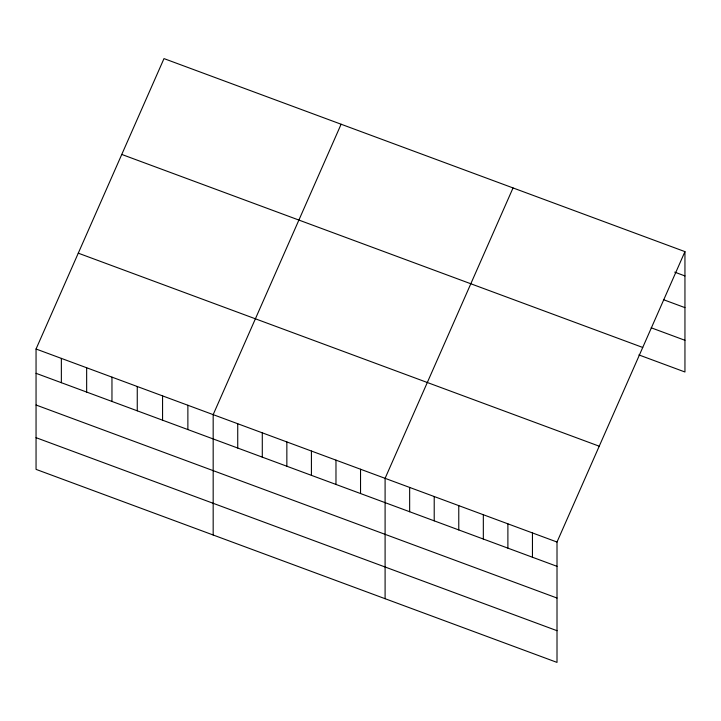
<?xml version="1.0" encoding="UTF-8"?>
<svg xmlns="http://www.w3.org/2000/svg" width="721" height="721" viewBox="0 0 721 721"><rect width="100%" height="100%" fill="white"/><g stroke="black" fill="none" stroke-linecap="round" stroke-linejoin="round"><path stroke-width="1.08" d="M684.95 251.629L557.009 542.03L557.009 662.401L36.05 469.371L36.05 349.009L163.991 58.599L684.95 251.629L684.95 371.991L638.905 354.93M341.114 124.228L213.173 414.629L213.173 535M513.037 187.929L385.095 478.329L385.095 598.7M674.721 272.141L684.95 275.936M663.464 299.675L684.95 307.633M651.18 327.785L684.95 340.294M121.768 154.438L642.726 347.459M78.274 253.17L599.232 446.2M36.05 349.009L557.009 542.03M36.05 373.316L557.009 566.336M36.05 405.013L557.009 598.033M36.05 437.674L557.009 630.695M532.449 532.927L532.449 557.234M507.89 523.834L507.89 548.14M483.331 514.731L483.331 539.038M458.772 505.628L458.772 529.935M434.213 496.526L434.213 520.841M409.654 487.432L409.654 511.739M360.536 469.227L360.536 493.543M335.977 460.133L335.977 484.44M311.418 451.031L311.418 475.337M286.85 441.928L286.85 466.244M262.291 432.834L262.291 457.141M237.732 423.732L237.732 448.038M187.875 405.256L187.875 429.563M162.567 395.883L162.567 420.19M137.26 386.51L137.26 410.817M111.962 377.128L111.962 401.444M86.655 367.755L86.655 392.062M61.357 358.382L61.357 382.689"/></g></svg>
